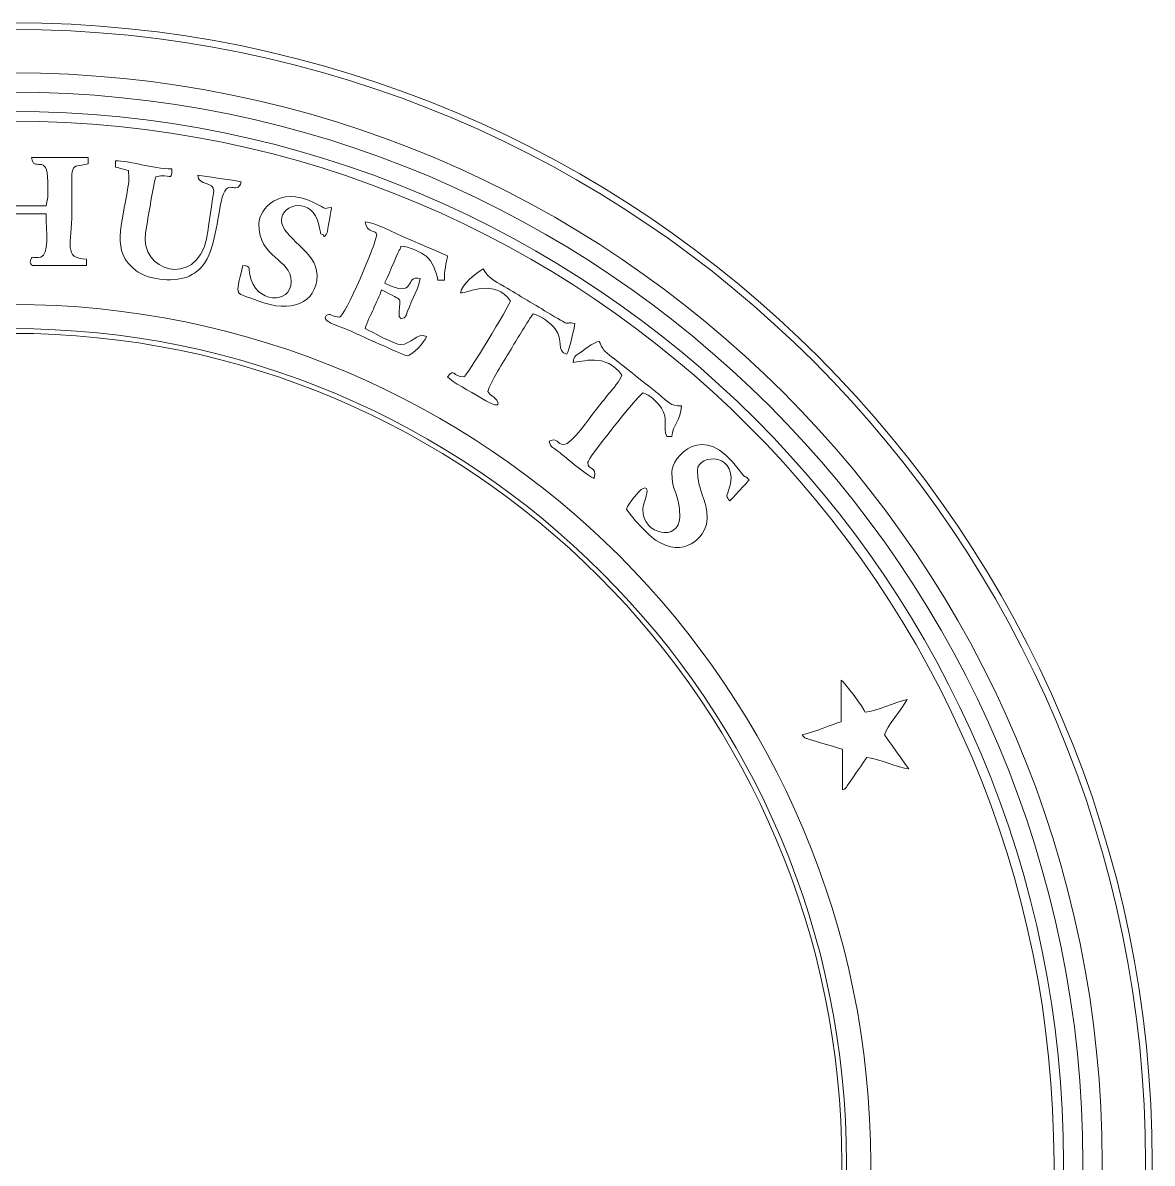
# Model space of a CAD drawing. Header units: inches. Extents: x 14.7 to 103.1, y 0.1 to 65.
# Drawn here: x 61.3 to 75.23, y 50.96 to 65.03 of the extents above; entities that cross this region are included whole.
import ezdxf

# ---------------------------------------------------------------- set-up
doc = ezdxf.new("R2010")
doc.units = ezdxf.units.IN
doc.header["$MEASUREMENT"] = 0
doc.layers.add('cut', color=6, linetype='Continuous', lineweight=0)
doc.layers.add('etch', color=1, linetype='Continuous', lineweight=0)

msp = doc.modelspace()

# ---------------------------------------------------------------- linework, layer by layer
at = {"layer": 'cut'}
for radius in [14.064, 10.234]:
    msp.add_circle((61.17, 50.961), radius, dxfattribs=at)
at = {"layer": 'etch'}
for radius in [13.982, 13.447, 13.209, 12.971, 12.852, 10.591, 10.293]:
    msp.add_circle((61.17, 50.961), radius, dxfattribs=at)
at = {"layer": 'etch', "lineweight": 9}
for points, knots in [([(61.408, 63.364), (61.408, 63.364), (61.424, 63.168), (61.607, 63.432), (61.607, 63.066), (61.607, 63.066), (61.607, 62.9), (61.619, 62.906), (61.587, 62.768)], [0.53846154, 0.53846154, 0.53846154, 0.53846154, 0.53846155, 0.57692308, 0.57692308, 0.57692308, 0.57692309, 0.61538462, 0.61538462, 0.61538462, 0.61538462]), ([(62.104, 63.364), (62.104, 63.364), (62.104, 63.364), (61.408, 63.364), (61.408, 63.364)], [0.5, 0.5, 0.5, 0.5, 0.50000001, 0.53846154, 0.53846154, 0.53846154, 0.53846154]), ([(61.905, 62.688), (61.905, 62.688), (61.903, 63.349), (61.869, 63.23), (62.104, 63.285)], [0.42307692, 0.42307692, 0.42307692, 0.42307692, 0.42307693, 0.46153846, 0.46153846, 0.46153846, 0.46153846]), ([(62.104, 63.285), (62.104, 63.285), (62.104, 63.285), (62.104, 63.364), (62.104, 63.364)], [0.46153846, 0.46153846, 0.46153846, 0.46153846, 0.46153847, 0.5, 0.5, 0.5, 0.5]), ([(63.138, 63.225), (63.138, 63.225), (62.9, 63.225), (62.608, 63.325), (62.442, 63.325)], [0.8125, 0.8125, 0.8125, 0.8125, 0.81250001, 0.875, 0.875, 0.875, 0.875]), ([(62.442, 63.325), (62.442, 63.325), (62.442, 63.325), (62.442, 63.245), (62.442, 63.245)], [0.875, 0.875, 0.875, 0.875, 0.875, 1, 1, 1, 1]), ([(62.601, 63.205), (62.601, 63.205), (62.61, 63.103), (62.615, 63.118), (62.596, 62.993)], [0.0625, 0.0625, 0.0625, 0.0625, 0.06250001, 0.125, 0.125, 0.125, 0.125]), ([(62.939, 63.126), (62.939, 63.126), (63.122, 63.174), (63.134, 63.051), (63.138, 63.225)], [0.75, 0.75, 0.75, 0.75, 0.75000001, 0.8125, 0.8125, 0.8125, 0.8125]), ([(63.746, 62.817), (63.746, 62.817), (63.817, 63.156), (63.942, 62.872), (63.994, 63.066)], [0.375, 0.375, 0.375, 0.375, 0.37500001, 0.4375, 0.4375, 0.4375, 0.4375]), ([(62.813, 62.435), (62.813, 62.435), (62.856, 62.68), (62.887, 62.902), (62.939, 63.126)], [0.6875, 0.6875, 0.6875, 0.6875, 0.68750001, 0.75, 0.75, 0.75, 0.75]), ([(63.994, 63.066), (63.994, 63.066), (63.994, 63.066), (63.457, 63.146), (63.457, 63.146)], [0.4375, 0.4375, 0.4375, 0.4375, 0.43750001, 0.5, 0.5, 0.5, 0.5]), ([(63.457, 63.146), (63.457, 63.146), (63.468, 63.006), (63.655, 63.08), (63.655, 62.947)], [0.5, 0.5, 0.5, 0.5, 0.50000001, 0.5625, 0.5625, 0.5625, 0.5625]), ([(64.876, 62.815), (64.876, 62.815), (64.468, 63.016), (64.212, 62.727), (64.212, 62.549)], [0.8461538, 0.8461538, 0.8461538, 0.8461538, 0.8461539, 1, 1, 1, 1]), ([(62.596, 62.993), (62.596, 62.993), (62.523, 62.519), (62.38, 62.208), (62.697, 61.968)], [0.125, 0.125, 0.125, 0.125, 0.12500001, 0.1875, 0.1875, 0.1875, 0.1875]), ([(63.655, 62.947), (63.655, 62.947), (63.655, 62.947), (63.567, 62.359), (63.567, 62.359)], [0.5625, 0.5625, 0.5625, 0.5625, 0.56250001, 0.625, 0.625, 0.625, 0.625]), ([(64.491, 62.589), (64.491, 62.589), (64.491, 62.804), (64.874, 62.878), (64.952, 62.533)], [0.46153846, 0.46153846, 0.46153846, 0.46153846, 0.46153847, 0.53846154, 0.53846154, 0.53846154, 0.53846154]), ([(61.587, 62.768), (61.587, 62.768), (61.587, 62.768), (61.01, 62.768), (61.01, 62.768)], [0.61538462, 0.61538462, 0.61538462, 0.61538462, 0.61538463, 0.65384615, 0.65384615, 0.65384615, 0.65384615]), ([(63.49, 61.998), (63.49, 61.998), (63.662, 62.171), (63.69, 62.549), (63.746, 62.817)], [0.3125, 0.3125, 0.3125, 0.3125, 0.31250001, 0.375, 0.375, 0.375, 0.375]), ([(65.108, 62.748), (65.108, 62.748), (64.982, 62.737), (65.086, 62.711), (64.876, 62.815)], [0.76923077, 0.76923077, 0.76923077, 0.76923077, 0.76923078, 0.84615385, 0.84615385, 0.84615385, 0.84615385]), ([(65.054, 62.441), (65.054, 62.441), (65.054, 62.441), (65.108, 62.748), (65.108, 62.748)], [0.69230769, 0.69230769, 0.69230769, 0.69230769, 0.6923077, 0.76923077, 0.76923077, 0.76923077, 0.76923077]), ([(61.01, 62.668), (61.01, 62.668), (61.01, 62.668), (61.587, 62.668), (61.587, 62.668)], [0.15384615, 0.15384615, 0.15384615, 0.15384615, 0.15384616, 0.19230769, 0.19230769, 0.19230769, 0.19230769]), ([(61.587, 62.668), (61.587, 62.668), (61.587, 62.44), (61.628, 62.17), (61.521, 62.137)], [0.19230769, 0.19230769, 0.19230769, 0.19230769, 0.1923077, 0.23076923, 0.23076923, 0.23076923, 0.23076923]), ([(62.084, 62.111), (62.084, 62.111), (61.791, 62.118), (61.906, 62.295), (61.905, 62.688)], [0.38461538, 0.38461538, 0.38461538, 0.38461538, 0.38461539, 0.42307692, 0.42307692, 0.42307692, 0.42307692]), ([(64.929, 61.912), (64.929, 61.912), (64.929, 62.215), (64.491, 62.372), (64.491, 62.589)], [0.38461538, 0.38461538, 0.38461538, 0.38461538, 0.38461539, 0.46153846, 0.46153846, 0.46153846, 0.46153846]), ([(64.952, 62.533), (64.952, 62.533), (64.982, 62.401), (64.96, 62.43), (65.008, 62.41)], [0.53846154, 0.53846154, 0.53846154, 0.53846154, 0.53846155, 0.61538462, 0.61538462, 0.61538462, 0.61538462]), ([(66.04, 62.367), (66.04, 62.367), (65.877, 62.434), (65.641, 62.566), (65.525, 62.569)], [0.875, 0.875, 0.875, 0.875, 0.87500001, 0.91666667, 0.91666667, 0.91666667, 0.91666667]), ([(65.525, 62.569), (65.525, 62.569), (65.538, 62.42), (65.665, 62.479), (65.665, 62.41)], [0.91666667, 0.91666667, 0.91666667, 0.91666667, 0.91666668, 1, 1, 1, 1]), ([(63.567, 62.359), (63.567, 62.359), (63.428, 61.743), (62.732, 61.97), (62.813, 62.435)], [0.625, 0.625, 0.625, 0.625, 0.62500001, 0.6875, 0.6875, 0.6875, 0.6875]), ([(65.008, 62.41), (65.008, 62.41), (65.009, 62.409), (65.012, 62.35), (65.054, 62.441)], [0.61538462, 0.61538462, 0.61538462, 0.61538462, 0.61538463, 0.69230769, 0.69230769, 0.69230769, 0.69230769]), ([(65.665, 62.41), (65.665, 62.319), (65.271, 61.395), (65.207, 61.395), (65.207, 61.395), (65.124, 61.395), (65.083, 61.455), (65.043, 61.415)], [0, 0, 0, 0, 0.04166667, 0.04166667, 0.04166667, 0.04166668, 0.08333333, 0.08333333, 0.08333333, 0.08333333]), ([(66.54, 62.151), (66.54, 62.151), (66.54, 62.151), (66.04, 62.367), (66.04, 62.367)], [0.83333333, 0.83333333, 0.83333333, 0.83333333, 0.83333334, 0.875, 0.875, 0.875, 0.875]), ([(61.521, 62.137), (61.521, 62.137), (61.42, 62.106), (61.417, 62.182), (61.388, 62.072)], [0.23076923, 0.23076923, 0.23076923, 0.23076923, 0.23076924, 0.26923077, 0.26923077, 0.26923077, 0.26923077]), ([(65.764, 61.813), (65.764, 61.813), (65.764, 61.813), (65.934, 62.2), (65.934, 62.2)], [0.58333333, 0.58333333, 0.58333333, 0.58333333, 0.58333334, 0.625, 0.625, 0.625, 0.625]), ([(65.934, 62.2), (65.934, 62.2), (65.965, 62.271), (65.942, 62.193), (65.963, 62.27)], [0.625, 0.625, 0.625, 0.625, 0.62500001, 0.66666667, 0.66666667, 0.66666667, 0.66666667]), ([(65.963, 62.27), (65.963, 62.27), (66.064, 62.268), (66.217, 62.195), (66.276, 62.146)], [0.66666667, 0.66666667, 0.66666667, 0.66666667, 0.66666668, 0.70833333, 0.70833333, 0.70833333, 0.70833333]), ([(61.388, 62.072), (61.388, 62.072), (61.411, 62.038), (61.391, 62.032), (61.447, 62.032)], [0.26923077, 0.26923077, 0.26923077, 0.26923077, 0.26923078, 0.30769231, 0.30769231, 0.30769231, 0.30769231]), ([(61.447, 62.032), (61.447, 62.032), (61.447, 62.032), (62.084, 62.032), (62.084, 62.032)], [0.30769231, 0.30769231, 0.30769231, 0.30769231, 0.30769232, 0.34615385, 0.34615385, 0.34615385, 0.34615385]), ([(62.084, 62.032), (62.084, 62.032), (62.084, 62.032), (62.084, 62.111), (62.084, 62.111)], [0.34615385, 0.34615385, 0.34615385, 0.34615385, 0.34615386, 0.38461538, 0.38461538, 0.38461538, 0.38461538]), ([(64.014, 62.032), (64.014, 62.032), (63.916, 61.612), (63.906, 61.716), (64.212, 61.594)], [0.23076923, 0.23076923, 0.23076923, 0.23076923, 0.23076924, 0.30769231, 0.30769231, 0.30769231, 0.30769231]), ([(64.1, 61.919), (64.1, 61.919), (64.083, 62.013), (64.115, 62.023), (64.014, 62.032)], [0.15384615, 0.15384615, 0.15384615, 0.15384615, 0.15384616, 0.23076923, 0.23076923, 0.23076923, 0.23076923]), ([(66.276, 62.146), (66.276, 62.146), (66.355, 62.082), (66.395, 61.964), (66.42, 61.853)], [0.70833333, 0.70833333, 0.70833333, 0.70833333, 0.70833334, 0.75, 0.75, 0.75, 0.75]), ([(66.5, 61.853), (66.5, 61.853), (66.5, 61.951), (66.521, 62.07), (66.54, 62.151)], [0.79166667, 0.79166667, 0.79166667, 0.79166667, 0.79166668, 0.83333333, 0.83333333, 0.83333333, 0.83333333]), ([(62.697, 61.968), (62.697, 61.968), (62.831, 61.867), (63.126, 61.814), (63.335, 61.894)], [0.1875, 0.1875, 0.1875, 0.1875, 0.18750001, 0.25, 0.25, 0.25, 0.25]), ([(63.335, 61.894), (63.335, 61.894), (63.377, 61.91), (63.457, 61.965), (63.49, 61.998)], [0.25, 0.25, 0.25, 0.25, 0.25000001, 0.3125, 0.3125, 0.3125, 0.3125]), ([(64.61, 61.833), (64.61, 61.833), (64.61, 61.548), (64.163, 61.558), (64.1, 61.919)], [0.07692308, 0.07692308, 0.07692308, 0.07692308, 0.07692309, 0.15384615, 0.15384615, 0.15384615, 0.15384615]), ([(64.212, 61.594), (64.212, 61.594), (64.595, 61.442), (64.929, 61.559), (64.929, 61.912)], [0.30769231, 0.30769231, 0.30769231, 0.30769231, 0.30769232, 0.38461538, 0.38461538, 0.38461538, 0.38461538]), ([(66.202, 61.873), (66.202, 61.873), (65.996, 61.916), (66.173, 61.617), (65.764, 61.813)], [0.54166667, 0.54166667, 0.54166667, 0.54166667, 0.54166668, 0.58333333, 0.58333333, 0.58333333, 0.58333333]), ([(66.977, 61.992), (66.977, 61.992), (66.894, 61.936), (66.708, 61.801), (66.699, 61.694)], [0.8823529, 0.8823529, 0.8823529, 0.8823529, 0.882353, 1, 1, 1, 1]), ([(67.237, 61.774), (67.237, 61.774), (67.095, 61.859), (67.072, 61.851), (66.977, 61.992)], [0.82352941, 0.82352941, 0.82352941, 0.82352941, 0.82352942, 0.88235294, 0.88235294, 0.88235294, 0.88235294]), ([(66.047, 61.471), (66.047, 61.471), (66.1, 61.609), (66.194, 61.78), (66.202, 61.873)], [0.5, 0.5, 0.5, 0.5, 0.50000001, 0.54166667, 0.54166667, 0.54166667, 0.54166667]), ([(66.42, 61.853), (66.42, 61.853), (66.42, 61.853), (66.5, 61.853), (66.5, 61.853)], [0.75, 0.75, 0.75, 0.75, 0.75000001, 0.79166667, 0.79166667, 0.79166667, 0.79166667]), ([(67.523, 61.603), (67.523, 61.603), (67.421, 61.664), (67.335, 61.716), (67.237, 61.774)], [0.76470588, 0.76470588, 0.76470588, 0.76470588, 0.76470589, 0.82352941, 0.82352941, 0.82352941, 0.82352941]), ([(65.624, 61.495), (65.624, 61.495), (65.652, 61.559), (65.71, 61.672), (65.724, 61.733)], [0.33333333, 0.33333333, 0.33333333, 0.33333333, 0.33333334, 0.375, 0.375, 0.375, 0.375]), ([(65.724, 61.733), (65.724, 61.733), (66.021, 61.576), (65.943, 61.657), (65.943, 61.435)], [0.375, 0.375, 0.375, 0.375, 0.37500001, 0.41666667, 0.41666667, 0.41666667, 0.41666667]), ([(67.809, 61.431), (67.809, 61.431), (67.709, 61.492), (67.626, 61.541), (67.523, 61.603)], [0.70588235, 0.70588235, 0.70588235, 0.70588235, 0.70588236, 0.76470588, 0.76470588, 0.76470588, 0.76470588]), ([(65.525, 61.256), (65.525, 61.256), (65.54, 61.321), (65.597, 61.434), (65.624, 61.495)], [0.29166667, 0.29166667, 0.29166667, 0.29166667, 0.29166668, 0.33333333, 0.33333333, 0.33333333, 0.33333333]), ([(65.963, 61.375), (65.963, 61.375), (66.036, 61.395), (66.017, 61.393), (66.047, 61.471)], [0.45833333, 0.45833333, 0.45833333, 0.45833333, 0.45833334, 0.5, 0.5, 0.5, 0.5]), ([(67.316, 61.594), (67.316, 61.594), (67.301, 61.539), (66.775, 60.659), (66.739, 60.659)], [0.05882353, 0.05882353, 0.05882353, 0.05882353, 0.05882354, 0.11764706, 0.11764706, 0.11764706, 0.11764706]), ([(65.043, 61.415), (65.043, 61.415), (64.965, 61.337), (65.221, 61.29), (65.432, 61.183)], [0.08333333, 0.08333333, 0.08333333, 0.08333333, 0.08333334, 0.125, 0.125, 0.125, 0.125]), ([(65.943, 61.435), (65.943, 61.435), (65.943, 61.359), (65.937, 61.428), (65.963, 61.375)], [0.41666667, 0.41666667, 0.41666667, 0.41666667, 0.41666668, 0.45833333, 0.45833333, 0.45833333, 0.45833333]), ([(67.304, 60.969), (67.304, 60.969), (67.404, 61.135), (67.491, 61.282), (67.594, 61.435)], [0.41176471, 0.41176471, 0.41176471, 0.41176471, 0.41176472, 0.47058824, 0.47058824, 0.47058824, 0.47058824]), ([(67.594, 61.435), (67.594, 61.435), (67.695, 61.412), (67.809, 61.324), (67.868, 61.251)], [0.47058824, 0.47058824, 0.47058824, 0.47058824, 0.47058825, 0.52941176, 0.52941176, 0.52941176, 0.52941176]), ([(68.111, 61.316), (68.111, 61.316), (67.956, 61.349), (68.1, 61.256), (67.809, 61.431)], [0.64705882, 0.64705882, 0.64705882, 0.64705882, 0.64705883, 0.70588235, 0.70588235, 0.70588235, 0.70588235]), ([(65.432, 61.183), (65.432, 61.183), (65.491, 61.154), (66.025, 60.918), (66.043, 60.918)], [0.125, 0.125, 0.125, 0.125, 0.12500001, 0.16666667, 0.16666667, 0.16666667, 0.16666667]), ([(65.963, 61.057), (65.963, 61.057), (65.886, 61.057), (65.597, 61.218), (65.525, 61.256)], [0.25, 0.25, 0.25, 0.25, 0.25000001, 0.29166667, 0.29166667, 0.29166667, 0.29166667]), ([(66.281, 61.157), (66.281, 61.157), (66.161, 61.214), (66.093, 61.057), (65.963, 61.057)], [0.20833333, 0.20833333, 0.20833333, 0.20833333, 0.20833334, 0.25, 0.25, 0.25, 0.25]), ([(67.868, 61.251), (67.868, 61.251), (67.983, 61.11), (67.866, 60.977), (68.012, 60.938)], [0.52941176, 0.52941176, 0.52941176, 0.52941176, 0.52941177, 0.58823529, 0.58823529, 0.58823529, 0.58823529]), ([(68.012, 60.938), (68.012, 60.938), (68.031, 60.977), (68.107, 61.26), (68.111, 61.316)], [0.58823529, 0.58823529, 0.58823529, 0.58823529, 0.5882353, 0.64705882, 0.64705882, 0.64705882, 0.64705882]), ([(66.043, 60.918), (66.043, 60.918), (66.096, 60.918), (66.265, 61.095), (66.281, 61.157)], [0.16666667, 0.16666667, 0.16666667, 0.16666667, 0.16666668, 0.20833333, 0.20833333, 0.20833333, 0.20833333]), ([(68.41, 61.097), (68.41, 61.097), (68.338, 61.08), (68.284, 61.035), (68.231, 60.997)], [0.84210526, 0.84210526, 0.84210526, 0.84210526, 0.84210527, 0.89473684, 0.89473684, 0.89473684, 0.89473684]), ([(68.506, 60.954), (68.506, 60.954), (68.443, 61.006), (68.446, 61.028), (68.41, 61.097)], [0.78947368, 0.78947368, 0.78947368, 0.78947368, 0.78947369, 0.84210526, 0.84210526, 0.84210526, 0.84210526]), ([(67.037, 60.48), (67.037, 60.48), (67.061, 60.582), (67.241, 60.863), (67.304, 60.969)], [0.35294118, 0.35294118, 0.35294118, 0.35294118, 0.35294119, 0.41176471, 0.41176471, 0.41176471, 0.41176471]), ([(68.231, 60.997), (68.231, 60.997), (68.109, 60.912), (68.099, 60.924), (68.091, 60.838)], [0.8947368, 0.8947368, 0.8947368, 0.8947368, 0.8947369, 1, 1, 1, 1]), ([(69.137, 60.452), (69.137, 60.452), (69.137, 60.452), (68.506, 60.954), (68.506, 60.954)], [0.73684211, 0.73684211, 0.73684211, 0.73684211, 0.73684212, 0.78947368, 0.78947368, 0.78947368, 0.78947368]), ([(66.739, 60.659), (66.739, 60.659), (66.604, 60.659), (66.621, 60.776), (66.54, 60.659)], [0.11764706, 0.11764706, 0.11764706, 0.11764706, 0.11764707, 0.17647059, 0.17647059, 0.17647059, 0.17647059]), ([(66.54, 60.659), (66.54, 60.659), (66.584, 60.599), (66.841, 60.471), (66.93, 60.413)], [0.17647059, 0.17647059, 0.17647059, 0.17647059, 0.1764706, 0.23529412, 0.23529412, 0.23529412, 0.23529412]), ([(68.688, 60.679), (68.688, 60.679), (68.669, 60.608), (68.582, 60.515), (68.534, 60.456)], [0.05263158, 0.05263158, 0.05263158, 0.05263158, 0.05263159, 0.10526316, 0.10526316, 0.10526316, 0.10526316]), ([(67.12, 60.4), (67.12, 60.4), (67.08, 60.438), (67.078, 60.42), (67.037, 60.48)], [0.29411765, 0.29411765, 0.29411765, 0.29411765, 0.29411766, 0.35294118, 0.35294118, 0.35294118, 0.35294118]), ([(66.93, 60.413), (66.93, 60.413), (67.177, 60.249), (67.206, 60.317), (67.12, 60.4)], [0.23529412, 0.23529412, 0.23529412, 0.23529412, 0.23529413, 0.29411765, 0.29411765, 0.29411765, 0.29411765]), ([(68.27, 59.605), (68.27, 59.605), (68.27, 59.648), (68.868, 60.407), (68.947, 60.46)], [0.42105263, 0.42105263, 0.42105263, 0.42105263, 0.42105264, 0.47368421, 0.47368421, 0.47368421, 0.47368421]), ([(68.534, 60.456), (68.534, 60.456), (68.47, 60.378), (68.42, 60.314), (68.356, 60.235)], [0.10526316, 0.10526316, 0.10526316, 0.10526316, 0.10526317, 0.15789474, 0.15789474, 0.15789474, 0.15789474]), ([(68.947, 60.46), (68.947, 60.46), (69.04, 60.439), (69.126, 60.347), (69.178, 60.274)], [0.47368421, 0.47368421, 0.47368421, 0.47368421, 0.47368422, 0.52631579, 0.52631579, 0.52631579, 0.52631579]), ([(69.424, 60.301), (69.424, 60.301), (69.283, 60.301), (69.278, 60.341), (69.137, 60.452)], [0.68421053, 0.68421053, 0.68421053, 0.68421053, 0.68421054, 0.73684211, 0.73684211, 0.73684211, 0.73684211]), ([(68.356, 60.235), (68.356, 60.235), (68.3, 60.165), (68.069, 59.824), (67.972, 59.824)], [0.15789474, 0.15789474, 0.15789474, 0.15789474, 0.15789475, 0.21052632, 0.21052632, 0.21052632, 0.21052632]), ([(69.178, 60.274), (69.178, 60.274), (69.272, 60.14), (69.189, 60.042), (69.245, 59.923)], [0.52631579, 0.52631579, 0.52631579, 0.52631579, 0.5263158, 0.57894737, 0.57894737, 0.57894737, 0.57894737]), ([(69.305, 59.923), (69.305, 59.923), (69.317, 60.065), (69.424, 60.123), (69.424, 60.301)], [0.63157895, 0.63157895, 0.63157895, 0.63157895, 0.63157896, 0.68421053, 0.68421053, 0.68421053, 0.68421053]), ([(70.14, 59.505), (70.14, 59.505), (69.69, 60.143), (69.305, 59.657), (69.305, 59.486)], [0.8461538, 0.8461538, 0.8461538, 0.8461538, 0.8461539, 1, 1, 1, 1]), ([(67.972, 59.824), (67.972, 59.824), (67.89, 59.824), (67.905, 59.918), (67.793, 59.864)], [0.21052632, 0.21052632, 0.21052632, 0.21052632, 0.21052633, 0.26315789, 0.26315789, 0.26315789, 0.26315789]), ([(69.245, 59.923), (69.245, 59.923), (69.245, 59.923), (69.305, 59.923), (69.305, 59.923)], [0.57894737, 0.57894737, 0.57894737, 0.57894737, 0.57894738, 0.63157895, 0.63157895, 0.63157895, 0.63157895]), ([(67.793, 59.864), (67.793, 59.864), (67.815, 59.783), (67.845, 59.786), (67.906, 59.738)], [0.26315789, 0.26315789, 0.26315789, 0.26315789, 0.2631579, 0.31578947, 0.31578947, 0.31578947, 0.31578947]), ([(67.906, 59.738), (67.906, 59.738), (68.007, 59.658), (68.281, 59.425), (68.35, 59.406)], [0.31578947, 0.31578947, 0.31578947, 0.31578947, 0.31578948, 0.36842105, 0.36842105, 0.36842105, 0.36842105]), ([(69.743, 58.909), (69.743, 58.909), (69.743, 59.146), (69.623, 59.264), (69.623, 59.506), (69.623, 59.506), (69.623, 59.722), (70.168, 59.726), (70.007, 59.258)], [0.4615385, 0.4615385, 0.4615385, 0.4615385, 0.4615385, 0.5384615, 0.5384615, 0.5384615, 0.5384615, 0.6153846, 0.6153846, 0.6153846, 0.6153846]), ([(68.35, 59.406), (68.35, 59.406), (68.388, 59.569), (68.27, 59.496), (68.27, 59.605)], [0.36842105, 0.36842105, 0.36842105, 0.36842105, 0.36842106, 0.42105263, 0.42105263, 0.42105263, 0.42105263]), ([(70.26, 59.386), (70.26, 59.386), (70.199, 59.47), (70.232, 59.373), (70.14, 59.505)], [0.76923077, 0.76923077, 0.76923077, 0.76923077, 0.76923078, 0.84615385, 0.84615385, 0.84615385, 0.84615385]), ([(68.947, 59.028), (68.947, 59.028), (68.947, 59.085), (69.079, 59.366), (68.928, 59.271)], [0.15384615, 0.15384615, 0.15384615, 0.15384615, 0.15384616, 0.23076923, 0.23076923, 0.23076923, 0.23076923]), ([(70.021, 59.128), (70.021, 59.128), (70.021, 59.128), (70.26, 59.386), (70.26, 59.386)], [0.69230769, 0.69230769, 0.69230769, 0.69230769, 0.6923077, 0.76923077, 0.76923077, 0.76923077, 0.76923077]), ([(68.928, 59.271), (68.928, 59.271), (68.92, 59.266), (68.769, 59.107), (68.748, 59.028)], [0.23076923, 0.23076923, 0.23076923, 0.23076923, 0.23076924, 0.30769231, 0.30769231, 0.30769231, 0.30769231]), ([(70.007, 59.258), (70.007, 59.258), (69.977, 59.17), (69.978, 59.192), (70.021, 59.128)], [0.61538462, 0.61538462, 0.61538462, 0.61538462, 0.61538463, 0.69230769, 0.69230769, 0.69230769, 0.69230769]), ([(68.748, 59.028), (68.748, 59.028), (68.832, 58.903), (69.037, 58.675), (69.165, 58.61)], [0.30769231, 0.30769231, 0.30769231, 0.30769231, 0.30769232, 0.38461538, 0.38461538, 0.38461538, 0.38461538]), ([(69.404, 58.929), (69.404, 58.929), (69.404, 58.628), (68.947, 58.699), (68.947, 59.028)], [0.07692308, 0.07692308, 0.07692308, 0.07692308, 0.07692309, 0.15384615, 0.15384615, 0.15384615, 0.15384615]), ([(69.165, 58.61), (69.165, 58.61), (69.514, 58.429), (69.743, 58.729), (69.743, 58.909)], [0.38461538, 0.38461538, 0.38461538, 0.38461538, 0.38461539, 0.46153846, 0.46153846, 0.46153846, 0.46153846]), ([(71.692, 56.522), (71.692, 56.522), (71.677, 56.579), (71.44, 56.889), (71.394, 56.92)], [0.76923077, 0.76923077, 0.76923077, 0.76923077, 0.76923078, 0.84615385, 0.84615385, 0.84615385, 0.84615385]), ([(71.394, 56.92), (71.394, 56.92), (71.394, 56.92), (71.394, 56.403), (71.394, 56.403)], [0.8461538, 0.8461538, 0.8461538, 0.8461538, 0.8461539, 1, 1, 1, 1]), ([(72.209, 56.681), (72.209, 56.681), (72.06, 56.646), (71.83, 56.534), (71.692, 56.522)], [0.69230769, 0.69230769, 0.69230769, 0.69230769, 0.6923077, 0.76923077, 0.76923077, 0.76923077, 0.76923077]), ([(71.931, 56.244), (71.931, 56.244), (71.958, 56.345), (72.148, 56.566), (72.209, 56.681)], [0.61538462, 0.61538462, 0.61538462, 0.61538462, 0.61538463, 0.69230769, 0.69230769, 0.69230769, 0.69230769]), ([(70.916, 56.244), (70.916, 56.244), (70.956, 56.189), (70.944, 56.21), (71.017, 56.185)], [0.07692308, 0.07692308, 0.07692308, 0.07692308, 0.07692309, 0.15384615, 0.15384615, 0.15384615, 0.15384615]), ([(71.017, 56.185), (71.017, 56.185), (71.017, 56.185), (71.413, 56.065), (71.413, 56.065)], [0.15384615, 0.15384615, 0.15384615, 0.15384615, 0.15384616, 0.23076923, 0.23076923, 0.23076923, 0.23076923]), ([(72.229, 55.826), (72.229, 55.826), (72.229, 55.826), (71.931, 56.244), (71.931, 56.244)], [0.53846154, 0.53846154, 0.53846154, 0.53846154, 0.53846155, 0.61538462, 0.61538462, 0.61538462, 0.61538462]), ([(71.413, 56.065), (71.413, 56.065), (71.413, 56.065), (71.413, 55.567), (71.413, 55.567)], [0.23076923, 0.23076923, 0.23076923, 0.23076923, 0.23076924, 0.30769231, 0.30769231, 0.30769231, 0.30769231]), ([(71.461, 55.599), (71.461, 55.599), (71.461, 55.599), (71.712, 55.965), (71.712, 55.965)], [0.38461538, 0.38461538, 0.38461538, 0.38461538, 0.38461539, 0.46153846, 0.46153846, 0.46153846, 0.46153846]), ([(71.712, 55.965), (71.712, 55.965), (71.847, 55.954), (72.106, 55.836), (72.229, 55.826)], [0.46153846, 0.46153846, 0.46153846, 0.46153846, 0.46153847, 0.53846154, 0.53846154, 0.53846154, 0.53846154]), ([(71.413, 55.567), (71.413, 55.567), (71.458, 55.584), (71.43, 55.57), (71.461, 55.599)], [0.30769231, 0.30769231, 0.30769231, 0.30769231, 0.30769232, 0.38461538, 0.38461538, 0.38461538, 0.38461538])]:
    msp.add_open_spline(points, degree=3, knots=knots, dxfattribs=at)
for points in [[(62.442, 63.245), (62.497, 63.232), (62.546, 63.218), (62.601, 63.205)], [(64.212, 62.549), (64.212, 62.11), (64.61, 62.122), (64.61, 61.833)], [(66.699, 61.694), (66.79, 61.694), (67.128, 61.874), (67.316, 61.594)], [(68.091, 60.838), (68.187, 60.838), (68.497, 60.964), (68.688, 60.679)], [(69.305, 59.486), (69.305, 59.228), (69.404, 59.236), (69.404, 58.929)], [(71.394, 56.403), (71.285, 56.377), (71.076, 56.281), (70.916, 56.244)]]:
    msp.add_open_spline(points, degree=3, dxfattribs=at)

doc.saveas('drawing.dxf')
